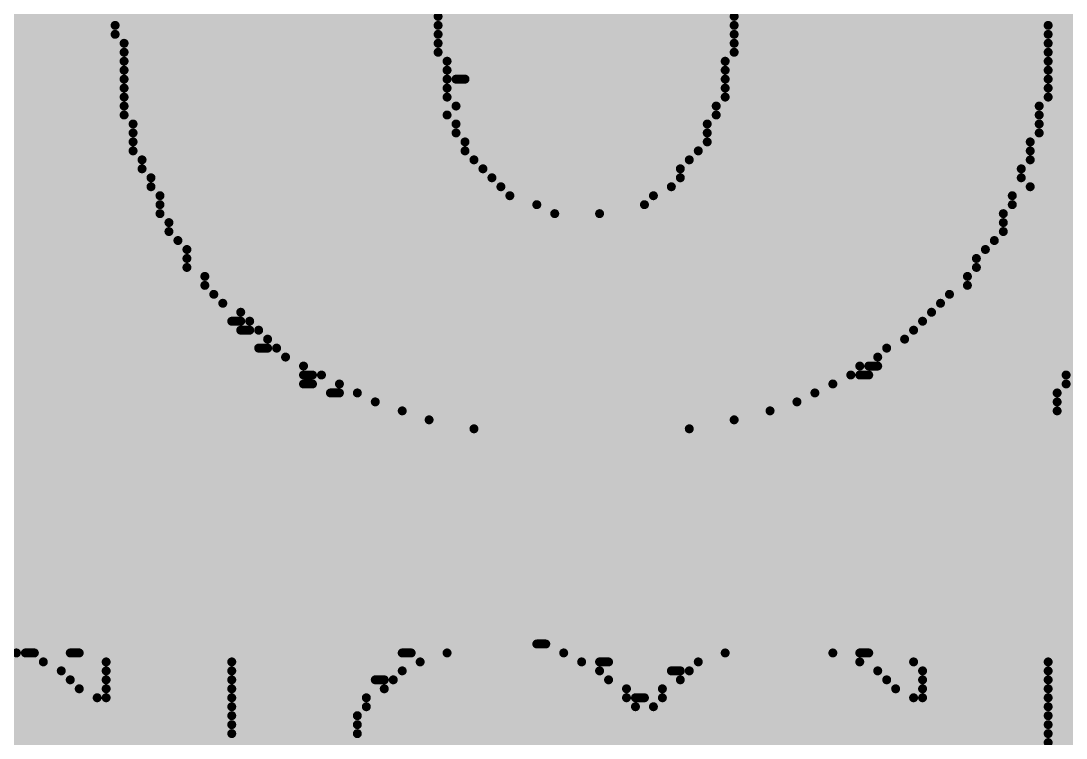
# Model space of a CAD drawing. Header units: inches. Extents: x 0 to 446, y -21 to 70.
# Drawn here: x 17.394 to 20.353, y 50.58 to 52.612 of the extents above; entities that cross this region are included whole.
import ezdxf

# ---------------------------------------------------------------- set-up
doc = ezdxf.new("R2010")
doc.units = ezdxf.units.IN
doc.layers.add('Bottom Overlay', color=54, linetype='Continuous')
doc.layers.add('Top Layer', color=1, linetype='Continuous')

msp = doc.modelspace()

# ---------------------------------------------------------------- hatches: boundary and pattern name
at = {"layer": 'Top Layer'}
msp.add_hatch(color=1, dxfattribs=at).paths.add_polyline_path([(11.8999, 10.6627), (20.7353, 10.6627), (20.7353, 56.4031), (11.8999, 56.4031)])

# ---------------------------------------------------------------- linework, layer by layer
at = {"layer": 'Bottom Overlay', "const_width": 0.0254}
for points in [[(17.6606, 52.6249), (18.575, 52.6249)], [(19.4132, 52.6249), (20.3276, 52.6249)], [(17.6606, 52.5995), (18.575, 52.5995)], [(17.6606, 52.5741), (18.575, 52.5741)], [(19.4132, 52.5995), (20.3022, 52.5995)], [(19.4132, 52.5741), (20.3022, 52.5741)], [(17.686, 52.5487), (18.575, 52.5487)], [(19.4132, 52.5487), (20.3022, 52.5487)], [(17.686, 52.5233), (18.575, 52.5233)], [(19.4132, 52.5233), (20.3022, 52.5233)], [(17.686, 52.4979), (18.6004, 52.4979)], [(19.3878, 52.4979), (20.3022, 52.4979)], [(17.686, 52.4725), (18.6004, 52.4725)], [(19.3878, 52.4725), (20.3022, 52.4725)], [(17.686, 52.4471), (18.6004, 52.4471)], [(18.6258, 52.4471), (18.6512, 52.4471)], [(19.3878, 52.4471), (20.3022, 52.4471)], [(17.686, 52.4217), (18.6004, 52.4217)], [(17.686, 52.3963), (18.6004, 52.3963)], [(19.3878, 52.4217), (20.3022, 52.4217)], [(19.3878, 52.3963), (20.3022, 52.3963)], [(17.686, 52.3709), (18.6258, 52.3709)], [(19.3624, 52.3709), (20.2768, 52.3709)], [(17.686, 52.3455), (18.6004, 52.3455)], [(19.3624, 52.3455), (20.2768, 52.3455)], [(17.7114, 52.3201), (18.6258, 52.3201)], [(19.337, 52.3201), (20.2768, 52.3201)], [(17.7114, 52.2947), (18.6258, 52.2947)], [(19.337, 52.2947), (20.2768, 52.2947)], [(17.7114, 52.2693), (18.6512, 52.2693)], [(19.337, 52.2693), (20.2514, 52.2693)], [(17.7114, 52.2439), (18.6512, 52.2439)], [(17.7368, 52.2185), (18.6766, 52.2185)], [(19.2862, 52.2185), (20.2514, 52.2185)], [(19.3116, 52.2439), (20.2514, 52.2439)], [(17.7368, 52.1931), (18.702, 52.1931)], [(19.2608, 52.1931), (20.226, 52.1931)], [(17.7622, 52.1677), (18.7274, 52.1677)], [(19.2608, 52.1677), (20.226, 52.1677)], [(17.7622, 52.1423), (18.7528, 52.1423)], [(19.2354, 52.1423), (20.2514, 52.1423)], [(17.7876, 52.1169), (18.7782, 52.1169)], [(19.1846, 52.1169), (20.2006, 52.1169)], [(17.7876, 52.0915), (18.8544, 52.0915)], [(19.1592, 52.0915), (20.2006, 52.0915)], [(17.7876, 52.0661), (18.9052, 52.0661)], [(17.813, 52.0407), (20.1752, 52.0407)], [(19.0322, 52.0661), (20.1752, 52.0661)], [(17.813, 52.0153), (20.1752, 52.0153)], [(17.8384, 51.9899), (20.1498, 51.9899)], [(17.8638, 51.9645), (20.1244, 51.9645)], [(17.8638, 51.9391), (20.099, 51.9391)], [(17.8638, 51.9137), (20.099, 51.9137)], [(17.9146, 51.8883), (20.0736, 51.8883)], [(17.9146, 51.8629), (20.0736, 51.8629)], [(17.94, 51.8375), (20.0228, 51.8375)], [(17.9654, 51.8121), (19.9974, 51.8121)], [(18.0162, 51.7867), (19.972, 51.7867)], [(17.9908, 51.7613), (18.0162, 51.7613)], [(18.0416, 51.7613), (19.9466, 51.7613)], [(18.0162, 51.7359), (18.0416, 51.7359)], [(18.067, 51.7359), (19.9212, 51.7359)], [(18.067, 51.6851), (18.0924, 51.6851)], [(18.0924, 51.7105), (19.8958, 51.7105)], [(18.1178, 51.6851), (19.845, 51.6851)], [(18.1432, 51.6597), (19.8196, 51.6597)], [(18.194, 51.6343), (19.7688, 51.6343)], [(19.7942, 51.6343), (19.8196, 51.6343)], [(18.194, 51.6089), (18.2194, 51.6089)], [(18.2448, 51.6089), (19.7434, 51.6089)], [(19.7688, 51.6089), (19.7942, 51.6089)], [(20.353, 51.6089), (21.496, 51.6089)], [(18.194, 51.5835), (18.2194, 51.5835)], [(18.2956, 51.5835), (19.6926, 51.5835)], [(20.353, 51.5835), (21.5214, 51.5835)], [(18.2702, 51.5581), (18.2956, 51.5581)], [(18.3464, 51.5581), (19.6418, 51.5581)], [(20.3276, 51.5581), (21.4706, 51.5581)], [(18.3972, 51.5327), (19.591, 51.5327)], [(18.4734, 51.5073), (19.5148, 51.5073)], [(20.3276, 51.5327), (21.4706, 51.5327)], [(20.3276, 51.5073), (21.4452, 51.5073)], [(18.5496, 51.4819), (19.4132, 51.4819)], [(18.6766, 51.4565), (19.2862, 51.4565)], [(18.8544, 50.8469), (18.8798, 50.8469)], [(17.0002, 50.7961), (17.4574, 50.7961)], [(17.0764, 50.8215), (17.3812, 50.8215)], [(17.4066, 50.8215), (17.432, 50.8215)], [(17.5336, 50.8215), (17.559, 50.8215)], [(17.6352, 50.7961), (17.9908, 50.7961)], [(18.4734, 50.8215), (18.4988, 50.8215)], [(18.5242, 50.7961), (18.9814, 50.7961)], [(18.6004, 50.8215), (18.9306, 50.8215)], [(19.0322, 50.7961), (19.0576, 50.7961)], [(19.3116, 50.7961), (19.7688, 50.7961)], [(19.3878, 50.8215), (19.6926, 50.8215)], [(19.7688, 50.8215), (19.7942, 50.8215)], [(19.9212, 50.7961), (20.3022, 50.7961)], [(16.9494, 50.7707), (17.5082, 50.7707)], [(17.6352, 50.7707), (17.9908, 50.7707)], [(18.4734, 50.7707), (19.0322, 50.7707)], [(19.2354, 50.7707), (19.2608, 50.7707)], [(19.2862, 50.7707), (19.8196, 50.7707)], [(19.9466, 50.7707), (20.3022, 50.7707)], [(16.924, 50.7453), (17.5336, 50.7453)], [(17.6352, 50.7453), (17.9908, 50.7453)], [(18.3972, 50.7453), (18.4226, 50.7453)], [(18.448, 50.7453), (19.0576, 50.7453)], [(19.2608, 50.7453), (19.845, 50.7453)], [(19.9466, 50.7453), (20.3022, 50.7453)], [(16.8986, 50.7199), (17.559, 50.7199)], [(17.6352, 50.7199), (17.9908, 50.7199)], [(18.4226, 50.7199), (19.1084, 50.7199)], [(19.21, 50.7199), (19.8704, 50.7199)], [(19.9466, 50.7199), (20.3022, 50.7199)], [(16.8732, 50.6945), (17.6098, 50.6945)], [(17.6352, 50.6945), (17.9908, 50.6945)], [(18.3718, 50.6945), (19.1084, 50.6945)], [(19.1338, 50.6945), (19.1592, 50.6945)], [(19.21, 50.6945), (19.9212, 50.6945)], [(19.9466, 50.6945), (20.3022, 50.6945)], [(16.8478, 50.6691), (17.9908, 50.6691)], [(18.3718, 50.6691), (19.1338, 50.6691)], [(19.1846, 50.6691), (20.3022, 50.6691)], [(16.797, 50.6183), (17.9908, 50.6183)], [(16.8224, 50.6437), (17.9908, 50.6437)], [(18.3464, 50.6437), (20.3022, 50.6437)], [(18.3464, 50.6183), (20.3022, 50.6183)], [(16.7716, 50.5929), (17.9908, 50.5929)], [(18.3464, 50.5929), (20.3022, 50.5929)], [(16.7716, 50.5675), (17.9908, 50.5675)], [(18.321, 50.5675), (20.3022, 50.5675)]]:
    msp.add_lwpolyline(points, dxfattribs=at)
at = {"layer": 'Bottom Overlay', "const_width": 0.0127}
for points in [[(18.5687, 52.6249, 1), (18.5814, 52.6249, 1)], [(19.4069, 52.6249, 1), (19.4196, 52.6249, 1)], [(17.6543, 52.5995, 1), (17.667, 52.5995, 1)], [(17.6543, 52.5741, 1), (17.667, 52.5741, 1)], [(18.5687, 52.5995, 1), (18.5814, 52.5995, 1)], [(18.5687, 52.5741, 1), (18.5814, 52.5741, 1)], [(19.4069, 52.5995, 1), (19.4196, 52.5995, 1)], [(19.4069, 52.5741, 1), (19.4196, 52.5741, 1)], [(20.2959, 52.5995, 1), (20.3086, 52.5995, 1)], [(20.2959, 52.5741, 1), (20.3086, 52.5741, 1)], [(17.6797, 52.5487, 1), (17.6924, 52.5487, 1)], [(18.5687, 52.5487, 1), (18.5814, 52.5487, 1)], [(19.4069, 52.5487, 1), (19.4196, 52.5487, 1)], [(20.2959, 52.5487, 1), (20.3086, 52.5487, 1)], [(17.6797, 52.5233, 1), (17.6924, 52.5233, 1)], [(18.5687, 52.5233, 1), (18.5814, 52.5233, 1)], [(19.4069, 52.5233, 1), (19.4196, 52.5233, 1)], [(20.2959, 52.5233, 1), (20.3086, 52.5233, 1)], [(17.6797, 52.4979, 1), (17.6924, 52.4979, 1)], [(18.5941, 52.4979, 1), (18.6068, 52.4979, 1)], [(19.3815, 52.4979, 1), (19.3942, 52.4979, 1)], [(20.2959, 52.4979, 1), (20.3086, 52.4979, 1)], [(17.6797, 52.4725, 1), (17.6924, 52.4725, 1)], [(18.5941, 52.4725, 1), (18.6068, 52.4725, 1)], [(19.3815, 52.4725, 1), (19.3942, 52.4725, 1)], [(20.2959, 52.4725, 1), (20.3086, 52.4725, 1)], [(17.6797, 52.4471, 1), (17.6924, 52.4471, 1)], [(18.5941, 52.4471, 1), (18.6068, 52.4471, 1)], [(18.6195, 52.4471, 1), (18.6322, 52.4471, 1)], [(18.6449, 52.4471, 1), (18.6576, 52.4471, 1)], [(19.3815, 52.4471, 1), (19.3942, 52.4471, 1)], [(20.2959, 52.4471, 1), (20.3086, 52.4471, 1)], [(17.6797, 52.4217, 1), (17.6924, 52.4217, 1)], [(17.6797, 52.3963, 1), (17.6924, 52.3963, 1)], [(18.5941, 52.4217, 1), (18.6068, 52.4217, 1)], [(18.5941, 52.3963, 1), (18.6068, 52.3963, 1)], [(19.3815, 52.4217, 1), (19.3942, 52.4217, 1)], [(19.3815, 52.3963, 1), (19.3942, 52.3963, 1)], [(20.2959, 52.4217, 1), (20.3086, 52.4217, 1)], [(20.2959, 52.3963, 1), (20.3086, 52.3963, 1)], [(17.6797, 52.3709, 1), (17.6924, 52.3709, 1)], [(18.6195, 52.3709, 1), (18.6322, 52.3709, 1)], [(19.3561, 52.3709, 1), (19.3688, 52.3709, 1)], [(20.2705, 52.3709, 1), (20.2832, 52.3709, 1)], [(17.6797, 52.3455, 1), (17.6924, 52.3455, 1)], [(18.5941, 52.3455, 1), (18.6068, 52.3455, 1)], [(19.3561, 52.3455, 1), (19.3688, 52.3455, 1)], [(20.2705, 52.3455, 1), (20.2832, 52.3455, 1)], [(17.7051, 52.3201, 1), (17.7178, 52.3201, 1)], [(18.6195, 52.3201, 1), (18.6322, 52.3201, 1)], [(19.3307, 52.3201, 1), (19.3434, 52.3201, 1)], [(20.2705, 52.3201, 1), (20.2832, 52.3201, 1)], [(17.7051, 52.2947, 1), (17.7178, 52.2947, 1)], [(18.6195, 52.2947, 1), (18.6322, 52.2947, 1)], [(19.3307, 52.2947, 1), (19.3434, 52.2947, 1)], [(20.2705, 52.2947, 1), (20.2832, 52.2947, 1)], [(17.7051, 52.2693, 1), (17.7178, 52.2693, 1)], [(18.6449, 52.2693, 1), (18.6576, 52.2693, 1)], [(19.3307, 52.2693, 1), (19.3434, 52.2693, 1)], [(20.2451, 52.2693, 1), (20.2578, 52.2693, 1)], [(17.7051, 52.2439, 1), (17.7178, 52.2439, 1)], [(17.7305, 52.2185, 1), (17.7432, 52.2185, 1)], [(18.6449, 52.2439, 1), (18.6576, 52.2439, 1)], [(18.6703, 52.2185, 1), (18.683, 52.2185, 1)], [(19.2799, 52.2185, 1), (19.2926, 52.2185, 1)], [(19.3053, 52.2439, 1), (19.318, 52.2439, 1)], [(20.2451, 52.2439, 1), (20.2578, 52.2439, 1)], [(20.2451, 52.2185, 1), (20.2578, 52.2185, 1)], [(17.7305, 52.1931, 1), (17.7432, 52.1931, 1)], [(18.6957, 52.1931, 1), (18.7084, 52.1931, 1)], [(19.2545, 52.1931, 1), (19.2672, 52.1931, 1)], [(20.2197, 52.1931, 1), (20.2324, 52.1931, 1)], [(17.7559, 52.1677, 1), (17.7686, 52.1677, 1)], [(18.7211, 52.1677, 1), (18.7338, 52.1677, 1)], [(19.2545, 52.1677, 1), (19.2672, 52.1677, 1)], [(20.2197, 52.1677, 1), (20.2324, 52.1677, 1)], [(17.7559, 52.1423, 1), (17.7686, 52.1423, 1)], [(18.7465, 52.1423, 1), (18.7592, 52.1423, 1)], [(19.2291, 52.1423, 1), (19.2418, 52.1423, 1)], [(20.2451, 52.1423, 1), (20.2578, 52.1423, 1)], [(17.7813, 52.1169, 1), (17.794, 52.1169, 1)], [(18.7719, 52.1169, 1), (18.7846, 52.1169, 1)], [(19.1783, 52.1169, 1), (19.191, 52.1169, 1)], [(20.1943, 52.1169, 1), (20.207, 52.1169, 1)], [(17.7813, 52.0915, 1), (17.794, 52.0915, 1)], [(18.8481, 52.0915, 1), (18.8608, 52.0915, 1)], [(19.1529, 52.0915, 1), (19.1656, 52.0915, 1)], [(20.1943, 52.0915, 1), (20.207, 52.0915, 1)], [(17.7813, 52.0661, 1), (17.794, 52.0661, 1)], [(17.8067, 52.0407, 1), (17.8194, 52.0407, 1)], [(18.8989, 52.0661, 1), (18.9116, 52.0661, 1)], [(19.0259, 52.0661, 1), (19.0386, 52.0661, 1)], [(20.1689, 52.0661, 1), (20.1816, 52.0661, 1)], [(20.1689, 52.0407, 1), (20.1816, 52.0407, 1)], [(17.8067, 52.0153, 1), (17.8194, 52.0153, 1)], [(20.1689, 52.0153, 1), (20.1816, 52.0153, 1)], [(17.8321, 51.9899, 1), (17.8448, 51.9899, 1)], [(20.1435, 51.9899, 1), (20.1562, 51.9899, 1)], [(17.8575, 51.9645, 1), (17.8702, 51.9645, 1)], [(20.1181, 51.9645, 1), (20.1308, 51.9645, 1)], [(17.8575, 51.9391, 1), (17.8702, 51.9391, 1)], [(20.0927, 51.9391, 1), (20.1054, 51.9391, 1)], [(17.8575, 51.9137, 1), (17.8702, 51.9137, 1)], [(20.0927, 51.9137, 1), (20.1054, 51.9137, 1)], [(17.9083, 51.8883, 1), (17.921, 51.8883, 1)], [(17.9083, 51.8629, 1), (17.921, 51.8629, 1)], [(20.0673, 51.8883, 1), (20.08, 51.8883, 1)], [(20.0673, 51.8629, 1), (20.08, 51.8629, 1)], [(17.9337, 51.8375, 1), (17.9464, 51.8375, 1)], [(20.0165, 51.8375, 1), (20.0292, 51.8375, 1)], [(17.9591, 51.8121, 1), (17.9718, 51.8121, 1)], [(19.9911, 51.8121, 1), (20.0038, 51.8121, 1)], [(18.0099, 51.7867, 1), (18.0226, 51.7867, 1)], [(19.9657, 51.7867, 1), (19.9784, 51.7867, 1)], [(17.9845, 51.7613, 1), (17.9972, 51.7613, 1)], [(18.0099, 51.7613, 1), (18.0226, 51.7613, 1)], [(18.0353, 51.7613, 1), (18.048, 51.7613, 1)], [(19.9403, 51.7613, 1), (19.953, 51.7613, 1)], [(18.0099, 51.7359, 1), (18.0226, 51.7359, 1)], [(18.0353, 51.7359, 1), (18.048, 51.7359, 1)], [(18.0607, 51.7359, 1), (18.0734, 51.7359, 1)], [(19.9149, 51.7359, 1), (19.9276, 51.7359, 1)], [(18.0607, 51.6851, 1), (18.0734, 51.6851, 1)], [(18.0861, 51.7105, 1), (18.0988, 51.7105, 1)], [(18.0861, 51.6851, 1), (18.0988, 51.6851, 1)], [(18.1115, 51.6851, 1), (18.1242, 51.6851, 1)], [(19.8387, 51.6851, 1), (19.8514, 51.6851, 1)], [(19.8895, 51.7105, 1), (19.9022, 51.7105, 1)], [(18.1369, 51.6597, 1), (18.1496, 51.6597, 1)], [(19.8133, 51.6597, 1), (19.826, 51.6597, 1)], [(18.1877, 51.6343, 1), (18.2004, 51.6343, 1)], [(19.7625, 51.6343, 1), (19.7752, 51.6343, 1)], [(19.7879, 51.6343, 1), (19.8006, 51.6343, 1)], [(19.8133, 51.6343, 1), (19.826, 51.6343, 1)], [(18.1877, 51.6089, 1), (18.2004, 51.6089, 1)], [(18.2131, 51.6089, 1), (18.2258, 51.6089, 1)], [(18.2385, 51.6089, 1), (18.2512, 51.6089, 1)], [(19.7371, 51.6089, 1), (19.7498, 51.6089, 1)], [(19.7625, 51.6089, 1), (19.7752, 51.6089, 1)], [(19.7879, 51.6089, 1), (19.8006, 51.6089, 1)], [(20.3467, 51.6089, 1), (20.3594, 51.6089, 1)], [(18.1877, 51.5835, 1), (18.2004, 51.5835, 1)], [(18.2131, 51.5835, 1), (18.2258, 51.5835, 1)], [(18.2893, 51.5835, 1), (18.302, 51.5835, 1)], [(19.6863, 51.5835, 1), (19.699, 51.5835, 1)], [(20.3467, 51.5835, 1), (20.3594, 51.5835, 1)], [(18.2639, 51.5581, 1), (18.2766, 51.5581, 1)], [(18.2893, 51.5581, 1), (18.302, 51.5581, 1)], [(18.3401, 51.5581, 1), (18.3528, 51.5581, 1)], [(19.6355, 51.5581, 1), (19.6482, 51.5581, 1)], [(20.3213, 51.5581, 1), (20.334, 51.5581, 1)], [(18.3909, 51.5327, 1), (18.4036, 51.5327, 1)], [(18.4671, 51.5073, 1), (18.4798, 51.5073, 1)], [(19.5085, 51.5073, 1), (19.5212, 51.5073, 1)], [(19.5847, 51.5327, 1), (19.5974, 51.5327, 1)], [(20.3213, 51.5327, 1), (20.334, 51.5327, 1)], [(20.3213, 51.5073, 1), (20.334, 51.5073, 1)], [(18.5433, 51.4819, 1), (18.556, 51.4819, 1)], [(19.4069, 51.4819, 1), (19.4196, 51.4819, 1)], [(18.6703, 51.4565, 1), (18.683, 51.4565, 1)], [(19.2799, 51.4565, 1), (19.2926, 51.4565, 1)], [(18.8481, 50.8469, 1), (18.8608, 50.8469, 1)], [(18.8735, 50.8469, 1), (18.8862, 50.8469, 1)], [(17.3749, 50.8215, 1), (17.3876, 50.8215, 1)], [(17.4003, 50.8215, 1), (17.413, 50.8215, 1)], [(17.4257, 50.8215, 1), (17.4384, 50.8215, 1)], [(17.4511, 50.7961, 1), (17.4638, 50.7961, 1)], [(17.5273, 50.8215, 1), (17.54, 50.8215, 1)], [(17.5527, 50.8215, 1), (17.5654, 50.8215, 1)], [(17.6289, 50.7961, 1), (17.6416, 50.7961, 1)], [(17.9845, 50.7961, 1), (17.9972, 50.7961, 1)], [(18.4671, 50.8215, 1), (18.4798, 50.8215, 1)], [(18.4925, 50.8215, 1), (18.5052, 50.8215, 1)], [(18.5179, 50.7961, 1), (18.5306, 50.7961, 1)], [(18.5941, 50.8215, 1), (18.6068, 50.8215, 1)], [(18.9243, 50.8215, 1), (18.937, 50.8215, 1)], [(18.9751, 50.7961, 1), (18.9878, 50.7961, 1)], [(19.0259, 50.7961, 1), (19.0386, 50.7961, 1)], [(19.0513, 50.7961, 1), (19.064, 50.7961, 1)], [(19.3053, 50.7961, 1), (19.318, 50.7961, 1)], [(19.3815, 50.8215, 1), (19.3942, 50.8215, 1)], [(19.6863, 50.8215, 1), (19.699, 50.8215, 1)], [(19.7625, 50.8215, 1), (19.7752, 50.8215, 1)], [(19.7625, 50.7961, 1), (19.7752, 50.7961, 1)], [(19.7879, 50.8215, 1), (19.8006, 50.8215, 1)], [(19.9149, 50.7961, 1), (19.9276, 50.7961, 1)], [(20.2959, 50.7961, 1), (20.3086, 50.7961, 1)], [(17.5019, 50.7707, 1), (17.5146, 50.7707, 1)], [(17.6289, 50.7707, 1), (17.6416, 50.7707, 1)], [(17.9845, 50.7707, 1), (17.9972, 50.7707, 1)], [(18.4671, 50.7707, 1), (18.4798, 50.7707, 1)], [(19.0259, 50.7707, 1), (19.0386, 50.7707, 1)], [(19.2291, 50.7707, 1), (19.2418, 50.7707, 1)], [(19.2545, 50.7707, 1), (19.2672, 50.7707, 1)], [(19.2799, 50.7707, 1), (19.2926, 50.7707, 1)], [(19.8133, 50.7707, 1), (19.826, 50.7707, 1)], [(19.9403, 50.7707, 1), (19.953, 50.7707, 1)], [(20.2959, 50.7707, 1), (20.3086, 50.7707, 1)], [(17.5273, 50.7453, 1), (17.54, 50.7453, 1)], [(17.6289, 50.7453, 1), (17.6416, 50.7453, 1)], [(17.9845, 50.7453, 1), (17.9972, 50.7453, 1)], [(18.3909, 50.7453, 1), (18.4036, 50.7453, 1)], [(18.4163, 50.7453, 1), (18.429, 50.7453, 1)], [(18.4417, 50.7453, 1), (18.4544, 50.7453, 1)], [(19.0513, 50.7453, 1), (19.064, 50.7453, 1)], [(19.2545, 50.7453, 1), (19.2672, 50.7453, 1)], [(19.8387, 50.7453, 1), (19.8514, 50.7453, 1)], [(19.9403, 50.7453, 1), (19.953, 50.7453, 1)], [(20.2959, 50.7453, 1), (20.3086, 50.7453, 1)], [(17.5527, 50.7199, 1), (17.5654, 50.7199, 1)], [(17.6289, 50.7199, 1), (17.6416, 50.7199, 1)], [(17.9845, 50.7199, 1), (17.9972, 50.7199, 1)], [(18.4163, 50.7199, 1), (18.429, 50.7199, 1)], [(19.1021, 50.7199, 1), (19.1148, 50.7199, 1)], [(19.2037, 50.7199, 1), (19.2164, 50.7199, 1)], [(19.8641, 50.7199, 1), (19.8768, 50.7199, 1)], [(19.9403, 50.7199, 1), (19.953, 50.7199, 1)], [(20.2959, 50.7199, 1), (20.3086, 50.7199, 1)], [(17.6035, 50.6945, 1), (17.6162, 50.6945, 1)], [(17.6289, 50.6945, 1), (17.6416, 50.6945, 1)], [(17.9845, 50.6945, 1), (17.9972, 50.6945, 1)], [(18.3655, 50.6945, 1), (18.3782, 50.6945, 1)], [(19.1021, 50.6945, 1), (19.1148, 50.6945, 1)], [(19.1275, 50.6945, 1), (19.1402, 50.6945, 1)], [(19.1529, 50.6945, 1), (19.1656, 50.6945, 1)], [(19.2037, 50.6945, 1), (19.2164, 50.6945, 1)], [(19.9149, 50.6945, 1), (19.9276, 50.6945, 1)], [(19.9403, 50.6945, 1), (19.953, 50.6945, 1)], [(20.2959, 50.6945, 1), (20.3086, 50.6945, 1)], [(17.9845, 50.6691, 1), (17.9972, 50.6691, 1)], [(18.3655, 50.6691, 1), (18.3782, 50.6691, 1)], [(19.1275, 50.6691, 1), (19.1402, 50.6691, 1)], [(19.1783, 50.6691, 1), (19.191, 50.6691, 1)], [(20.2959, 50.6691, 1), (20.3086, 50.6691, 1)], [(17.9845, 50.6437, 1), (17.9972, 50.6437, 1)], [(17.9845, 50.6183, 1), (17.9972, 50.6183, 1)], [(18.3401, 50.6437, 1), (18.3528, 50.6437, 1)], [(18.3401, 50.6183, 1), (18.3528, 50.6183, 1)], [(20.2959, 50.6437, 1), (20.3086, 50.6437, 1)], [(20.2959, 50.6183, 1), (20.3086, 50.6183, 1)], [(17.9845, 50.5929, 1), (17.9972, 50.5929, 1)], [(18.3401, 50.5929, 1), (18.3528, 50.5929, 1)], [(20.2959, 50.5929, 1), (20.3086, 50.5929, 1)], [(20.2959, 50.5675, 1), (20.3086, 50.5675, 1)]]:
    msp.add_lwpolyline(points, format="xyb", close=True, dxfattribs=at)

doc.saveas('drawing.dxf')
